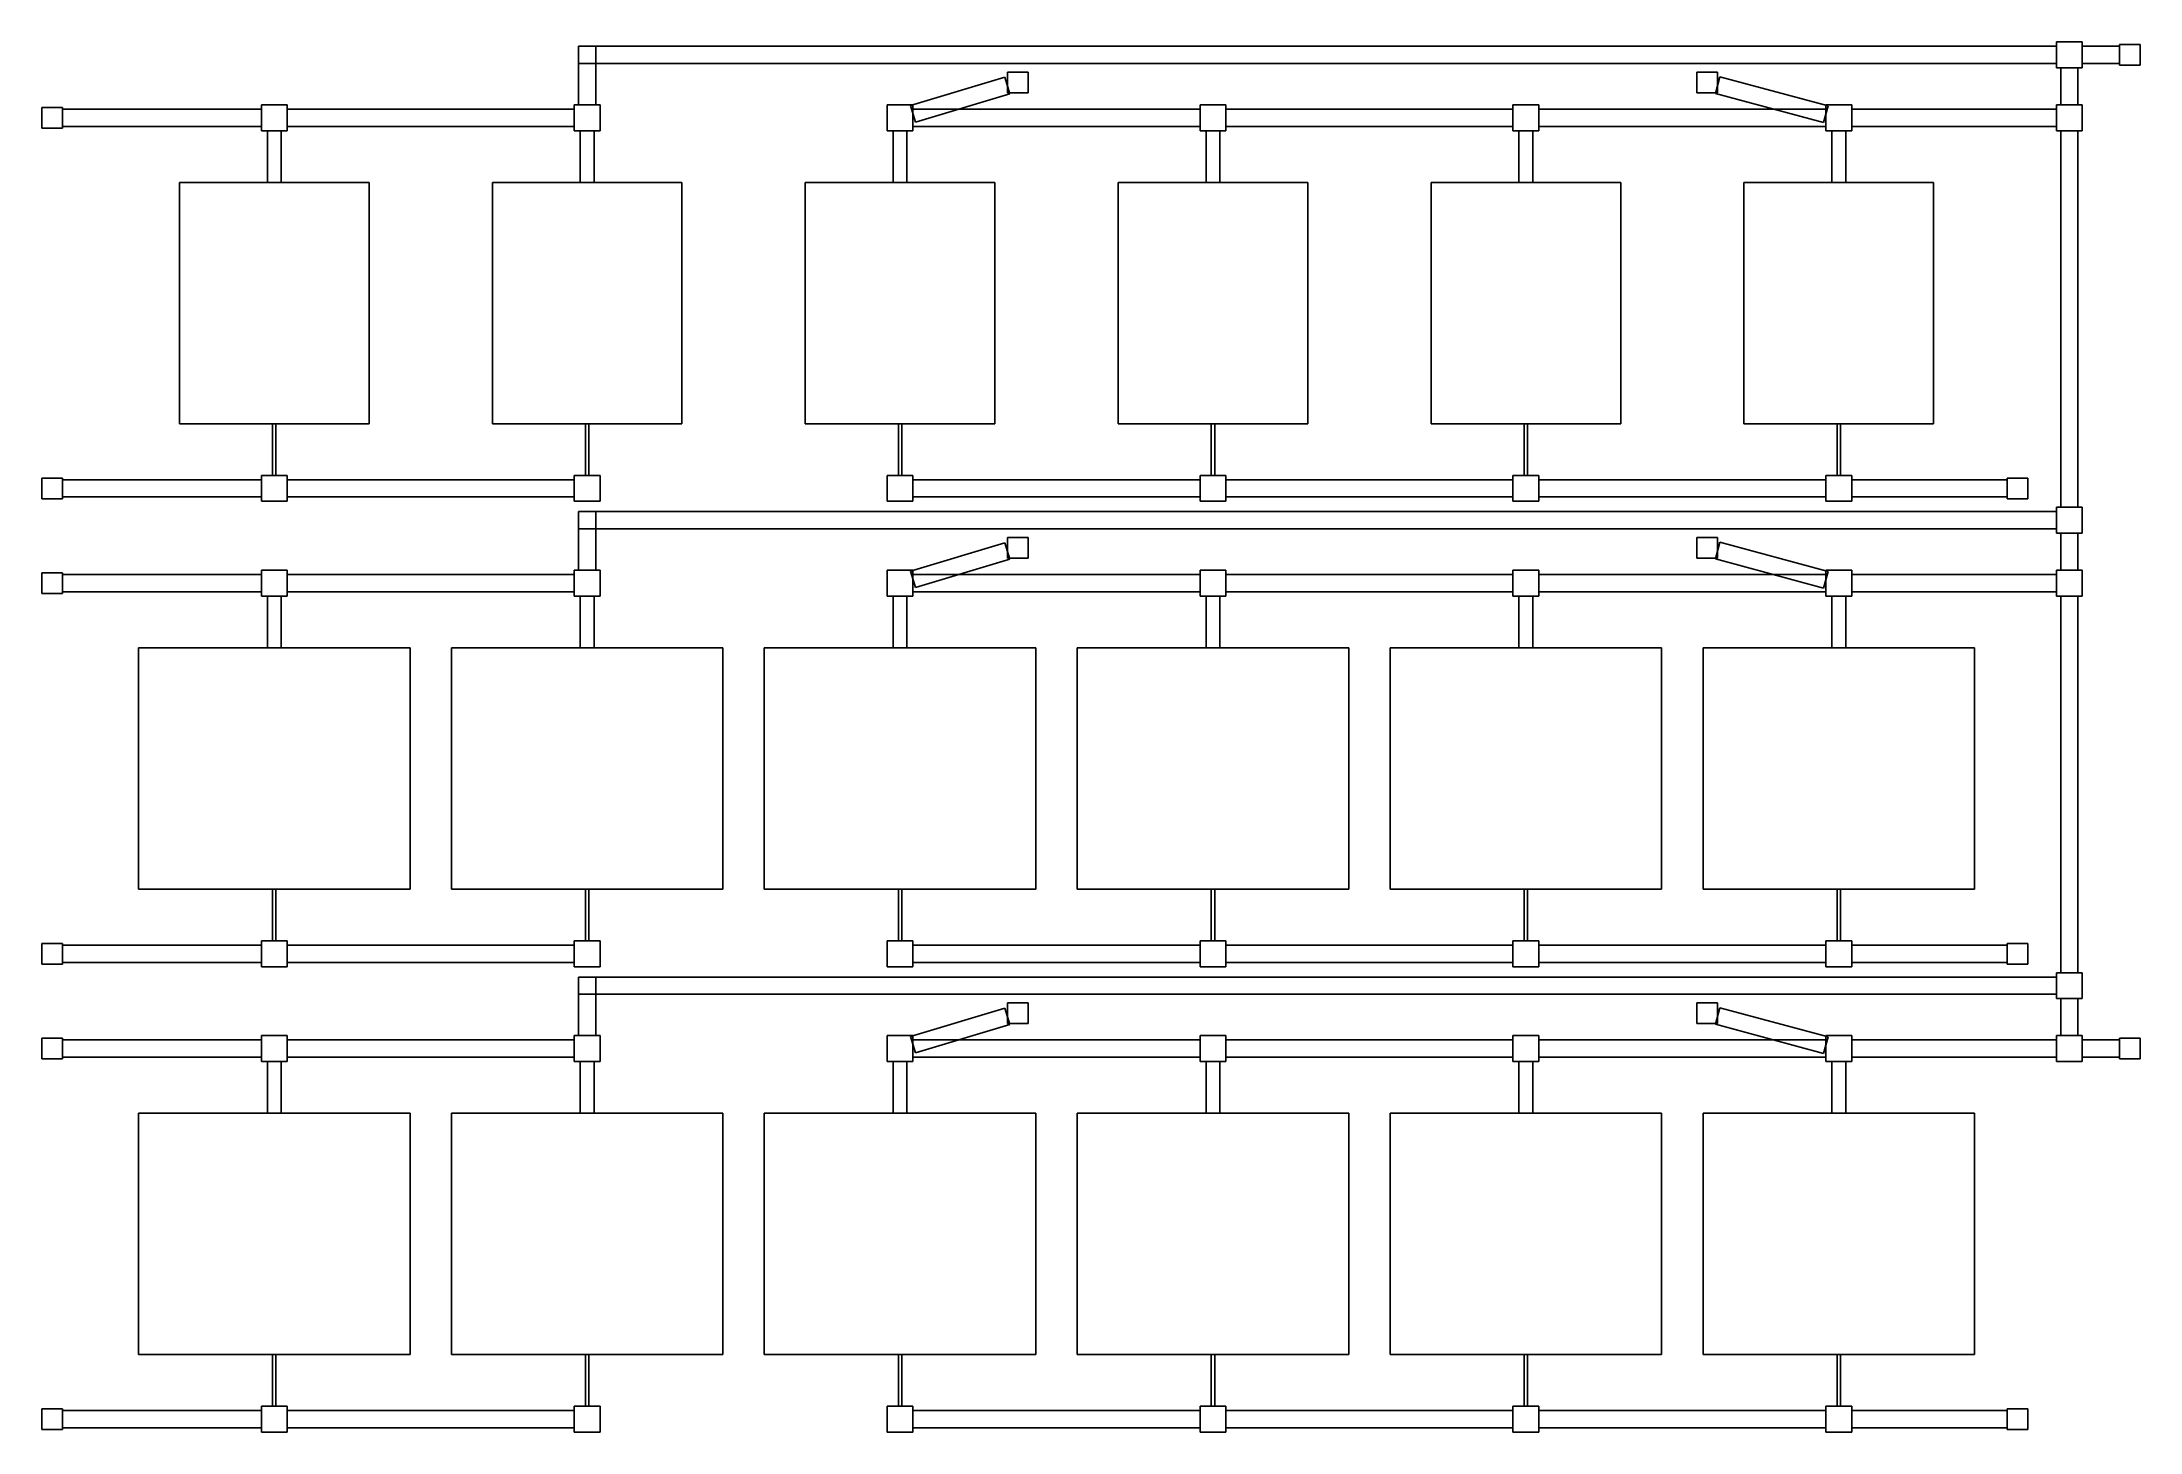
# Model space of a CAD drawing. Header units: millimetres. Extents: x 3 to 125, y 3 to 84.
import ezdxf

# ---------------------------------------------------------------- set-up
doc = ezdxf.new("R2010")
doc.units = ezdxf.units.MM
for name, color, linetype in [('CHAMBERS', 5, 'CONTINUOUS'), ('CHANNELS', 3, 'CONTINUOUS'), ('PADS', 4, 'CONTINUOUS')]:
    doc.layers.add(name, color=color, linetype=linetype)

msp = doc.modelspace()

# ---------------------------------------------------------------- linework, layer by layer
at = {"layer": 'CHAMBERS'}
for p, q in [((35.525, 83.4), (34.525, 83.4)), ((34.525, 83.4), (34.525, 82.4)), ((35.525, 82.4), (35.525, 83.4)), ((121.75, 83.65), (120.25, 83.65)), ((120.25, 83.65), (120.25, 82.15)), ((121.75, 82.15), (121.75, 83.65)), ((34.525, 82.4), (35.525, 82.4)), ((120.25, 82.15), (121.75, 82.15)), ((17.625, 80), (16.125, 80)), ((16.125, 80), (16.125, 78.5)), ((17.625, 78.5), (17.625, 80)), ((35.775, 80), (34.275, 80)), ((34.275, 80), (34.275, 78.5)), ((35.775, 78.5), (35.775, 80)), ((53.925, 80), (52.425, 80)), ((52.425, 80), (52.425, 78.5)), ((53.925, 78.5), (53.925, 80)), ((72.075, 80), (70.575, 80)), ((70.575, 80), (70.575, 78.5)), ((72.075, 78.5), (72.075, 80)), ((90.225, 80), (88.725, 80)), ((88.725, 80), (88.725, 78.5)), ((90.225, 78.5), (90.225, 80)), ((108.375, 80), (106.875, 80)), ((106.875, 80), (106.875, 78.5)), ((108.375, 78.5), (108.375, 80)), ((121.75, 80), (120.25, 80)), ((120.25, 80), (120.25, 78.5)), ((121.75, 78.5), (121.75, 80)), ((16.125, 78.5), (17.625, 78.5)), ((34.275, 78.5), (35.775, 78.5)), ((52.425, 78.5), (53.925, 78.5)), ((70.575, 78.5), (72.075, 78.5)), ((88.725, 78.5), (90.225, 78.5)), ((106.875, 78.5), (108.375, 78.5)), ((120.25, 78.5), (121.75, 78.5)), ((22.375, 75.5), (11.375, 75.5)), ((11.375, 75.5), (11.375, 61.5)), ((22.375, 61.5), (22.375, 75.5)), ((40.525, 75.5), (29.525, 75.5)), ((29.525, 75.5), (29.525, 61.5)), ((40.525, 61.5), (40.525, 75.5)), ((58.675, 75.5), (47.675, 75.5)), ((47.675, 75.5), (47.675, 61.5)), ((58.675, 61.5), (58.675, 75.5)), ((76.825, 75.5), (65.825, 75.5)), ((65.825, 75.5), (65.825, 61.5)), ((76.825, 61.5), (76.825, 75.5)), ((94.975, 75.5), (83.975, 75.5)), ((83.975, 75.5), (83.975, 61.5)), ((94.975, 61.5), (94.975, 75.5)), ((113.125, 75.5), (102.125, 75.5)), ((102.125, 75.5), (102.125, 61.5)), ((113.125, 61.5), (113.125, 75.5)), ((11.375, 61.5), (22.375, 61.5)), ((29.525, 61.5), (40.525, 61.5)), ((47.675, 61.5), (58.675, 61.5)), ((65.825, 61.5), (76.825, 61.5)), ((83.975, 61.5), (94.975, 61.5)), ((102.125, 61.5), (113.125, 61.5)), ((17.625, 58.5), (16.125, 58.5)), ((16.125, 58.5), (16.125, 57)), ((17.625, 57), (17.625, 58.5)), ((35.775, 58.5), (34.275, 58.5)), ((34.275, 58.5), (34.275, 57)), ((35.775, 57), (35.775, 58.5)), ((53.925, 58.5), (52.425, 58.5)), ((52.425, 58.5), (52.425, 57)), ((53.925, 57), (53.925, 58.5)), ((72.075, 58.5), (70.575, 58.5)), ((70.575, 58.5), (70.575, 57)), ((72.075, 57), (72.075, 58.5)), ((90.225, 58.5), (88.725, 58.5)), ((88.725, 58.5), (88.725, 57)), ((90.225, 57), (90.225, 58.5)), ((108.375, 58.5), (106.875, 58.5)), ((106.875, 58.5), (106.875, 57)), ((108.375, 57), (108.375, 58.5)), ((16.125, 57), (17.625, 57)), ((34.275, 57), (35.775, 57)), ((35.525, 56.4), (34.525, 56.4)), ((34.525, 56.4), (34.525, 55.4)), ((35.525, 55.4), (35.525, 56.4)), ((52.425, 57), (53.925, 57)), ((70.575, 57), (72.075, 57)), ((88.725, 57), (90.225, 57)), ((106.875, 57), (108.375, 57)), ((121.75, 56.65), (120.25, 56.65)), ((120.25, 56.65), (120.25, 55.15)), ((121.75, 55.15), (121.75, 56.65)), ((34.525, 55.4), (35.525, 55.4)), ((120.25, 55.15), (121.75, 55.15)), ((17.625, 53), (16.125, 53)), ((16.125, 53), (16.125, 51.5)), ((17.625, 51.5), (17.625, 53)), ((35.775, 53), (34.275, 53)), ((34.275, 53), (34.275, 51.5)), ((35.775, 51.5), (35.775, 53)), ((53.925, 53), (52.425, 53)), ((52.425, 53), (52.425, 51.5)), ((53.925, 51.5), (53.925, 53)), ((72.075, 53), (70.575, 53)), ((70.575, 53), (70.575, 51.5)), ((72.075, 51.5), (72.075, 53)), ((90.225, 53), (88.725, 53)), ((88.725, 53), (88.725, 51.5)), ((90.225, 51.5), (90.225, 53)), ((108.375, 53), (106.875, 53)), ((106.875, 53), (106.875, 51.5)), ((108.375, 51.5), (108.375, 53)), ((121.75, 53), (120.25, 53)), ((120.25, 53), (120.25, 51.5)), ((121.75, 51.5), (121.75, 53)), ((16.125, 51.5), (17.625, 51.5)), ((34.275, 51.5), (35.775, 51.5)), ((52.425, 51.5), (53.925, 51.5)), ((70.575, 51.5), (72.075, 51.5)), ((88.725, 51.5), (90.225, 51.5)), ((106.875, 51.5), (108.375, 51.5)), ((120.25, 51.5), (121.75, 51.5)), ((24.75, 48.5), (9, 48.5)), ((9, 48.5), (9, 34.5)), ((24.75, 34.5), (24.75, 48.5)), ((42.9, 48.5), (27.15, 48.5)), ((27.15, 48.5), (27.15, 34.5)), ((42.9, 34.5), (42.9, 48.5)), ((61.05, 48.5), (45.3, 48.5)), ((45.3, 48.5), (45.3, 34.5)), ((61.05, 34.5), (61.05, 48.5)), ((79.2, 48.5), (63.45, 48.5)), ((63.45, 48.5), (63.45, 34.5)), ((79.2, 34.5), (79.2, 48.5)), ((97.35, 48.5), (81.6, 48.5)), ((81.6, 48.5), (81.6, 34.5)), ((97.35, 34.5), (97.35, 48.5)), ((115.5, 48.5), (99.75, 48.5)), ((99.75, 48.5), (99.75, 34.5)), ((115.5, 34.5), (115.5, 48.5)), ((9, 34.5), (24.75, 34.5)), ((27.15, 34.5), (42.9, 34.5)), ((45.3, 34.5), (61.05, 34.5)), ((63.45, 34.5), (79.2, 34.5)), ((81.6, 34.5), (97.35, 34.5)), ((99.75, 34.5), (115.5, 34.5)), ((17.625, 31.5), (16.125, 31.5)), ((16.125, 31.5), (16.125, 30)), ((17.625, 30), (17.625, 31.5)), ((35.775, 31.5), (34.275, 31.5)), ((34.275, 31.5), (34.275, 30)), ((35.775, 30), (35.775, 31.5)), ((53.925, 31.5), (52.425, 31.5)), ((52.425, 31.5), (52.425, 30)), ((53.925, 30), (53.925, 31.5)), ((72.075, 31.5), (70.575, 31.5)), ((70.575, 31.5), (70.575, 30)), ((72.075, 30), (72.075, 31.5)), ((90.225, 31.5), (88.725, 31.5)), ((88.725, 31.5), (88.725, 30)), ((90.225, 30), (90.225, 31.5)), ((108.375, 31.5), (106.875, 31.5)), ((106.875, 31.5), (106.875, 30)), ((108.375, 30), (108.375, 31.5)), ((16.125, 30), (17.625, 30)), ((34.275, 30), (35.775, 30)), ((35.525, 29.4), (34.525, 29.4)), ((34.525, 29.4), (34.525, 28.4)), ((35.525, 28.4), (35.525, 29.4)), ((52.425, 30), (53.925, 30)), ((70.575, 30), (72.075, 30)), ((88.725, 30), (90.225, 30)), ((106.875, 30), (108.375, 30)), ((121.75, 29.65), (120.25, 29.65)), ((120.25, 29.65), (120.25, 28.15)), ((121.75, 28.15), (121.75, 29.65)), ((34.525, 28.4), (35.525, 28.4)), ((120.25, 28.15), (121.75, 28.15)), ((17.625, 26), (16.125, 26)), ((16.125, 26), (16.125, 24.5)), ((17.625, 24.5), (17.625, 26)), ((35.775, 26), (34.275, 26)), ((34.275, 26), (34.275, 24.5)), ((35.775, 24.5), (35.775, 26)), ((53.925, 26), (52.425, 26)), ((52.425, 26), (52.425, 24.5)), ((53.925, 24.5), (53.925, 26)), ((72.075, 26), (70.575, 26)), ((70.575, 26), (70.575, 24.5)), ((72.075, 24.5), (72.075, 26)), ((90.225, 26), (88.725, 26)), ((88.725, 26), (88.725, 24.5)), ((90.225, 24.5), (90.225, 26)), ((108.375, 26), (106.875, 26)), ((106.875, 26), (106.875, 24.5)), ((108.375, 24.5), (108.375, 26)), ((121.75, 26), (120.25, 26)), ((120.25, 26), (120.25, 24.5)), ((121.75, 24.5), (121.75, 26)), ((16.125, 24.5), (17.625, 24.5)), ((34.275, 24.5), (35.775, 24.5)), ((52.425, 24.5), (53.925, 24.5)), ((70.575, 24.5), (72.075, 24.5)), ((88.725, 24.5), (90.225, 24.5)), ((106.875, 24.5), (108.375, 24.5)), ((120.25, 24.5), (121.75, 24.5)), ((24.75, 21.5), (9, 21.5)), ((9, 21.5), (9, 7.5)), ((24.75, 7.5), (24.75, 21.5)), ((42.9, 21.5), (27.15, 21.5)), ((27.15, 21.5), (27.15, 7.5)), ((42.9, 7.5), (42.9, 21.5)), ((61.05, 21.5), (45.3, 21.5)), ((45.3, 21.5), (45.3, 7.5)), ((61.05, 7.5), (61.05, 21.5)), ((79.2, 21.5), (63.45, 21.5)), ((63.45, 21.5), (63.45, 7.5)), ((79.2, 7.5), (79.2, 21.5)), ((97.35, 21.5), (81.6, 21.5)), ((81.6, 21.5), (81.6, 7.5)), ((97.35, 7.5), (97.35, 21.5)), ((115.5, 21.5), (99.75, 21.5)), ((99.75, 21.5), (99.75, 7.5)), ((115.5, 7.5), (115.5, 21.5)), ((9, 7.5), (24.75, 7.5)), ((27.15, 7.5), (42.9, 7.5)), ((45.3, 7.5), (61.05, 7.5)), ((63.45, 7.5), (79.2, 7.5)), ((81.6, 7.5), (97.35, 7.5)), ((99.75, 7.5), (115.5, 7.5)), ((17.625, 4.5), (16.125, 4.5)), ((16.125, 4.5), (16.125, 3)), ((17.625, 3), (17.625, 4.5)), ((35.775, 4.5), (34.275, 4.5)), ((34.275, 4.5), (34.275, 3)), ((35.775, 3), (35.775, 4.5)), ((53.925, 4.5), (52.425, 4.5)), ((52.425, 4.5), (52.425, 3)), ((53.925, 3), (53.925, 4.5)), ((72.075, 4.5), (70.575, 4.5)), ((70.575, 4.5), (70.575, 3)), ((72.075, 3), (72.075, 4.5)), ((90.225, 4.5), (88.725, 4.5)), ((88.725, 4.5), (88.725, 3)), ((90.225, 3), (90.225, 4.5)), ((108.375, 4.5), (106.875, 4.5)), ((106.875, 4.5), (106.875, 3)), ((108.375, 3), (108.375, 4.5)), ((16.125, 3), (17.625, 3)), ((34.275, 3), (35.775, 3)), ((52.425, 3), (53.925, 3)), ((70.575, 3), (72.075, 3)), ((88.725, 3), (90.225, 3)), ((106.875, 3), (108.375, 3))]:
    msp.add_line(p, q, dxfattribs=at)
at = {"layer": 'CHANNELS'}
for p, q in [((35.525, 83.4), (120.25, 83.4)), ((35.525, 82.4), (35.525, 83.4)), ((120.25, 83.4), (120.25, 82.4)), ((121.75, 82.4), (121.75, 83.4)), ((121.75, 83.4), (123.9, 83.4)), ((123.9, 83.4), (123.9, 82.4)), ((34.525, 80), (34.525, 82.4)), ((34.525, 82.4), (35.525, 82.4)), ((35.525, 82.4), (35.525, 80)), ((120.25, 82.4), (35.525, 82.4)), ((53.7812, 79.9541), (59.2562, 81.5986)), ((59.2562, 81.5986), (59.5438, 80.6409)), ((100.4702, 80.6558), (100.7298, 81.6215)), ((100.7298, 81.6215), (107.0048, 79.9345)), ((120.5, 80), (120.5, 82.15)), ((120.5, 82.15), (121.5, 82.15)), ((121.5, 82.15), (121.5, 80)), ((123.9, 82.4), (121.75, 82.4)), ((59.5438, 80.6409), (54.0688, 78.9964)), ((106.7452, 78.9688), (100.4702, 80.6558)), ((4.6, 78.75), (4.6, 79.75)), ((4.6, 79.75), (16.125, 79.75)), ((16.125, 79.75), (16.125, 78.75)), ((17.625, 79.75), (34.275, 79.75)), ((17.625, 78.75), (17.625, 79.75)), ((34.275, 79.75), (34.275, 78.75)), ((35.525, 80), (34.525, 80)), ((54.0688, 78.9964), (53.7812, 79.9541)), ((53.925, 79.75), (70.575, 79.75)), ((53.925, 78.75), (53.925, 79.75)), ((70.575, 79.75), (70.575, 78.75)), ((72.075, 79.75), (88.725, 79.75)), ((72.075, 78.75), (72.075, 79.75)), ((88.725, 79.75), (88.725, 78.75)), ((90.225, 79.75), (106.875, 79.75)), ((90.225, 78.75), (90.225, 79.75)), ((107.0048, 79.9345), (106.7452, 78.9688)), ((106.875, 79.75), (106.875, 78.75)), ((108.375, 79.75), (120.25, 79.75)), ((108.375, 78.75), (108.375, 79.75)), ((120.25, 79.75), (120.25, 78.75)), ((121.5, 80), (120.5, 80)), ((16.125, 78.75), (4.6, 78.75)), ((16.475, 75.5), (16.475, 78.5)), ((16.475, 78.5), (17.275, 78.5)), ((17.275, 78.5), (17.275, 75.5)), ((34.275, 78.75), (17.625, 78.75)), ((34.625, 75.5), (34.625, 78.5)), ((34.625, 78.5), (35.425, 78.5)), ((35.425, 78.5), (35.425, 75.5)), ((52.775, 75.5), (52.775, 78.5)), ((52.775, 78.5), (53.575, 78.5)), ((53.575, 78.5), (53.575, 75.5)), ((70.575, 78.75), (53.925, 78.75)), ((70.925, 75.5), (70.925, 78.5)), ((70.925, 78.5), (71.725, 78.5)), ((71.725, 78.5), (71.725, 75.5)), ((88.725, 78.75), (72.075, 78.75)), ((89.075, 75.5), (89.075, 78.5)), ((89.075, 78.5), (89.875, 78.5)), ((89.875, 78.5), (89.875, 75.5)), ((106.875, 78.75), (90.225, 78.75)), ((107.225, 75.5), (107.225, 78.5)), ((107.225, 78.5), (108.025, 78.5)), ((108.025, 78.5), (108.025, 75.5)), ((120.25, 78.75), (108.375, 78.75)), ((120.5, 56.65), (120.5, 78.5)), ((120.5, 78.5), (121.5, 78.5)), ((121.5, 78.5), (121.5, 56.65)), ((17.275, 75.5), (16.475, 75.5)), ((35.425, 75.5), (34.625, 75.5)), ((53.575, 75.5), (52.775, 75.5)), ((71.725, 75.5), (70.925, 75.5)), ((89.875, 75.5), (89.075, 75.5)), ((108.025, 75.5), (107.225, 75.5)), ((16.775, 58.5), (16.775, 61.5)), ((16.775, 61.5), (16.975, 61.5)), ((16.975, 61.5), (16.975, 58.5)), ((34.925, 58.5), (34.925, 61.5)), ((34.925, 61.5), (35.125, 61.5)), ((35.125, 61.5), (35.125, 58.5)), ((53.075, 58.5), (53.075, 61.5)), ((53.075, 61.5), (53.275, 61.5)), ((53.275, 61.5), (53.275, 58.5)), ((71.225, 58.5), (71.225, 61.5)), ((71.225, 61.5), (71.425, 61.5)), ((71.425, 61.5), (71.425, 58.5)), ((89.375, 58.5), (89.375, 61.5)), ((89.375, 61.5), (89.575, 61.5)), ((89.575, 61.5), (89.575, 58.5)), ((107.525, 58.5), (107.525, 61.5)), ((107.525, 61.5), (107.725, 61.5)), ((107.725, 61.5), (107.725, 58.5)), ((16.975, 58.5), (16.775, 58.5)), ((35.125, 58.5), (34.925, 58.5)), ((53.275, 58.5), (53.075, 58.5)), ((71.425, 58.5), (71.225, 58.5)), ((89.575, 58.5), (89.375, 58.5)), ((107.725, 58.5), (107.525, 58.5)), ((4.6, 58.25), (16.125, 58.25)), ((4.6, 57.25), (4.6, 58.25)), ((16.125, 57.25), (4.6, 57.25)), ((16.125, 58.25), (16.125, 57.25)), ((17.625, 58.25), (34.275, 58.25)), ((17.625, 57.25), (17.625, 58.25)), ((34.275, 57.25), (17.625, 57.25)), ((34.275, 58.25), (34.275, 57.25)), ((53.925, 58.25), (70.575, 58.25)), ((53.925, 57.25), (53.925, 58.25)), ((70.575, 57.25), (53.925, 57.25)), ((70.575, 58.25), (70.575, 57.25)), ((72.075, 58.25), (88.725, 58.25)), ((72.075, 57.25), (72.075, 58.25)), ((88.725, 57.25), (72.075, 57.25)), ((88.725, 58.25), (88.725, 57.25)), ((90.225, 58.25), (106.875, 58.25)), ((90.225, 57.25), (90.225, 58.25)), ((106.875, 57.25), (90.225, 57.25)), ((106.875, 58.25), (106.875, 57.25)), ((108.375, 57.25), (108.375, 58.25)), ((108.375, 58.25), (117.4, 58.25)), ((117.4, 57.25), (108.375, 57.25)), ((117.4, 58.25), (117.4, 57.25)), ((35.525, 56.4), (120.25, 56.4)), ((35.525, 55.4), (35.525, 56.4)), ((120.25, 56.4), (120.25, 55.4)), ((121.5, 56.65), (120.5, 56.65)), ((34.525, 53), (34.525, 55.4)), ((34.525, 55.4), (35.525, 55.4)), ((35.525, 55.4), (35.525, 53)), ((120.25, 55.4), (35.525, 55.4)), ((120.5, 53), (120.5, 55.15)), ((120.5, 55.15), (121.5, 55.15)), ((121.5, 55.15), (121.5, 53)), ((53.7812, 52.9541), (59.2562, 54.5986)), ((59.5438, 53.6409), (54.0688, 51.9964)), ((59.2562, 54.5986), (59.5438, 53.6409)), ((100.4702, 53.6558), (100.7298, 54.6215)), ((106.7452, 51.9688), (100.4702, 53.6558)), ((100.7298, 54.6215), (107.0048, 52.9345)), ((4.6, 51.75), (4.6, 52.75)), ((4.6, 52.75), (16.125, 52.75)), ((16.125, 52.75), (16.125, 51.75)), ((17.625, 52.75), (34.275, 52.75)), ((17.625, 51.75), (17.625, 52.75)), ((34.275, 52.75), (34.275, 51.75)), ((35.525, 53), (34.525, 53)), ((54.0688, 51.9964), (53.7812, 52.9541)), ((53.925, 52.75), (70.575, 52.75)), ((53.925, 51.75), (53.925, 52.75)), ((70.575, 52.75), (70.575, 51.75)), ((72.075, 52.75), (88.725, 52.75)), ((72.075, 51.75), (72.075, 52.75)), ((88.725, 52.75), (88.725, 51.75)), ((90.225, 52.75), (106.875, 52.75)), ((90.225, 51.75), (90.225, 52.75)), ((107.0048, 52.9345), (106.7452, 51.9688)), ((106.875, 52.75), (106.875, 51.75)), ((108.375, 52.75), (120.25, 52.75)), ((108.375, 51.75), (108.375, 52.75)), ((120.25, 52.75), (120.25, 51.75)), ((121.5, 53), (120.5, 53)), ((16.125, 51.75), (4.6, 51.75)), ((16.475, 48.5), (16.475, 51.5)), ((16.475, 51.5), (17.275, 51.5)), ((17.275, 51.5), (17.275, 48.5)), ((34.275, 51.75), (17.625, 51.75)), ((34.625, 48.5), (34.625, 51.5)), ((34.625, 51.5), (35.425, 51.5)), ((35.425, 51.5), (35.425, 48.5)), ((52.775, 48.5), (52.775, 51.5)), ((52.775, 51.5), (53.575, 51.5)), ((53.575, 51.5), (53.575, 48.5)), ((70.575, 51.75), (53.925, 51.75)), ((70.925, 48.5), (70.925, 51.5)), ((70.925, 51.5), (71.725, 51.5)), ((71.725, 51.5), (71.725, 48.5)), ((88.725, 51.75), (72.075, 51.75)), ((89.075, 48.5), (89.075, 51.5)), ((89.075, 51.5), (89.875, 51.5)), ((89.875, 51.5), (89.875, 48.5)), ((106.875, 51.75), (90.225, 51.75)), ((107.225, 48.5), (107.225, 51.5)), ((107.225, 51.5), (108.025, 51.5)), ((108.025, 51.5), (108.025, 48.5)), ((120.25, 51.75), (108.375, 51.75)), ((120.5, 29.65), (120.5, 51.5)), ((120.5, 51.5), (121.5, 51.5)), ((121.5, 51.5), (121.5, 29.65)), ((17.275, 48.5), (16.475, 48.5)), ((35.425, 48.5), (34.625, 48.5)), ((53.575, 48.5), (52.775, 48.5)), ((71.725, 48.5), (70.925, 48.5)), ((89.875, 48.5), (89.075, 48.5)), ((108.025, 48.5), (107.225, 48.5)), ((16.775, 31.5), (16.775, 34.5)), ((16.775, 34.5), (16.975, 34.5)), ((16.975, 34.5), (16.975, 31.5)), ((34.925, 31.5), (34.925, 34.5)), ((34.925, 34.5), (35.125, 34.5)), ((35.125, 34.5), (35.125, 31.5)), ((53.075, 31.5), (53.075, 34.5)), ((53.075, 34.5), (53.275, 34.5)), ((53.275, 34.5), (53.275, 31.5)), ((71.225, 31.5), (71.225, 34.5)), ((71.225, 34.5), (71.425, 34.5)), ((71.425, 34.5), (71.425, 31.5)), ((89.375, 31.5), (89.375, 34.5)), ((89.375, 34.5), (89.575, 34.5)), ((89.575, 34.5), (89.575, 31.5)), ((107.525, 31.5), (107.525, 34.5)), ((107.525, 34.5), (107.725, 34.5)), ((107.725, 34.5), (107.725, 31.5)), ((4.6, 31.25), (16.125, 31.25)), ((4.6, 30.25), (4.6, 31.25)), ((16.125, 31.25), (16.125, 30.25)), ((16.975, 31.5), (16.775, 31.5)), ((17.625, 31.25), (34.275, 31.25)), ((17.625, 30.25), (17.625, 31.25)), ((34.275, 31.25), (34.275, 30.25)), ((35.125, 31.5), (34.925, 31.5)), ((53.275, 31.5), (53.075, 31.5)), ((53.925, 31.25), (70.575, 31.25)), ((53.925, 30.25), (53.925, 31.25)), ((70.575, 31.25), (70.575, 30.25)), ((71.425, 31.5), (71.225, 31.5)), ((72.075, 31.25), (88.725, 31.25)), ((72.075, 30.25), (72.075, 31.25)), ((88.725, 31.25), (88.725, 30.25)), ((89.575, 31.5), (89.375, 31.5)), ((90.225, 31.25), (106.875, 31.25)), ((90.225, 30.25), (90.225, 31.25)), ((106.875, 31.25), (106.875, 30.25)), ((107.725, 31.5), (107.525, 31.5)), ((108.375, 30.25), (108.375, 31.25)), ((108.375, 31.25), (117.4, 31.25)), ((117.4, 31.25), (117.4, 30.25)), ((16.125, 30.25), (4.6, 30.25)), ((34.275, 30.25), (17.625, 30.25)), ((35.525, 29.4), (120.25, 29.4)), ((35.525, 28.4), (35.525, 29.4)), ((70.575, 30.25), (53.925, 30.25)), ((88.725, 30.25), (72.075, 30.25)), ((106.875, 30.25), (90.225, 30.25)), ((117.4, 30.25), (108.375, 30.25)), ((120.25, 29.4), (120.25, 28.4)), ((121.5, 29.65), (120.5, 29.65)), ((34.525, 26), (34.525, 28.4)), ((34.525, 28.4), (35.525, 28.4)), ((35.525, 28.4), (35.525, 26)), ((120.25, 28.4), (35.525, 28.4)), ((120.5, 26), (120.5, 28.15)), ((120.5, 28.15), (121.5, 28.15)), ((121.5, 28.15), (121.5, 26)), ((53.7812, 25.9541), (59.2562, 27.5986)), ((59.2562, 27.5986), (59.5438, 26.6409)), ((100.4702, 26.6558), (100.7298, 27.6215)), ((100.7298, 27.6215), (107.0048, 25.9345)), ((4.6, 24.75), (4.6, 25.75)), ((4.6, 25.75), (16.125, 25.75)), ((16.125, 25.75), (16.125, 24.75)), ((17.625, 25.75), (34.275, 25.75)), ((17.625, 24.75), (17.625, 25.75)), ((34.275, 25.75), (34.275, 24.75)), ((35.525, 26), (34.525, 26)), ((54.0688, 24.9964), (53.7812, 25.9541)), ((53.925, 25.75), (70.575, 25.75)), ((53.925, 24.75), (53.925, 25.75)), ((59.5438, 26.6409), (54.0688, 24.9964)), ((70.575, 25.75), (70.575, 24.75)), ((72.075, 25.75), (88.725, 25.75)), ((72.075, 24.75), (72.075, 25.75)), ((88.725, 25.75), (88.725, 24.75)), ((90.225, 25.75), (106.875, 25.75)), ((90.225, 24.75), (90.225, 25.75)), ((106.7452, 24.9688), (100.4702, 26.6558)), ((107.0048, 25.9345), (106.7452, 24.9688)), ((106.875, 25.75), (106.875, 24.75)), ((108.375, 25.75), (120.25, 25.75)), ((108.375, 24.75), (108.375, 25.75)), ((120.25, 25.75), (120.25, 24.75)), ((121.5, 26), (120.5, 26)), ((121.75, 25.75), (123.9, 25.75)), ((121.75, 24.75), (121.75, 25.75)), ((123.9, 25.75), (123.9, 24.75)), ((16.125, 24.75), (4.6, 24.75)), ((16.475, 21.5), (16.475, 24.5)), ((16.475, 24.5), (17.275, 24.5)), ((17.275, 24.5), (17.275, 21.5)), ((34.275, 24.75), (17.625, 24.75)), ((34.625, 21.5), (34.625, 24.5)), ((34.625, 24.5), (35.425, 24.5)), ((35.425, 24.5), (35.425, 21.5)), ((52.775, 21.5), (52.775, 24.5)), ((52.775, 24.5), (53.575, 24.5)), ((53.575, 24.5), (53.575, 21.5)), ((70.575, 24.75), (53.925, 24.75)), ((70.925, 21.5), (70.925, 24.5)), ((70.925, 24.5), (71.725, 24.5)), ((71.725, 24.5), (71.725, 21.5)), ((88.725, 24.75), (72.075, 24.75)), ((89.075, 21.5), (89.075, 24.5)), ((89.075, 24.5), (89.875, 24.5)), ((89.875, 24.5), (89.875, 21.5)), ((106.875, 24.75), (90.225, 24.75)), ((107.225, 21.5), (107.225, 24.5)), ((107.225, 24.5), (108.025, 24.5)), ((108.025, 24.5), (108.025, 21.5)), ((120.25, 24.75), (108.375, 24.75)), ((123.9, 24.75), (121.75, 24.75)), ((17.275, 21.5), (16.475, 21.5)), ((35.425, 21.5), (34.625, 21.5)), ((53.575, 21.5), (52.775, 21.5)), ((71.725, 21.5), (70.925, 21.5)), ((89.875, 21.5), (89.075, 21.5)), ((108.025, 21.5), (107.225, 21.5)), ((16.775, 4.5), (16.775, 7.5)), ((16.775, 7.5), (16.975, 7.5)), ((16.975, 7.5), (16.975, 4.5)), ((34.925, 4.5), (34.925, 7.5)), ((34.925, 7.5), (35.125, 7.5)), ((35.125, 7.5), (35.125, 4.5)), ((53.075, 4.5), (53.075, 7.5)), ((53.075, 7.5), (53.275, 7.5)), ((53.275, 7.5), (53.275, 4.5)), ((71.225, 4.5), (71.225, 7.5)), ((71.225, 7.5), (71.425, 7.5)), ((71.425, 7.5), (71.425, 4.5)), ((89.375, 4.5), (89.375, 7.5)), ((89.375, 7.5), (89.575, 7.5)), ((89.575, 7.5), (89.575, 4.5)), ((107.525, 4.5), (107.525, 7.5)), ((107.525, 7.5), (107.725, 7.5)), ((107.725, 7.5), (107.725, 4.5)), ((4.6, 4.25), (16.125, 4.25)), ((4.6, 3.25), (4.6, 4.25)), ((16.125, 4.25), (16.125, 3.25)), ((16.975, 4.5), (16.775, 4.5)), ((17.625, 4.25), (34.275, 4.25)), ((17.625, 3.25), (17.625, 4.25)), ((34.275, 4.25), (34.275, 3.25)), ((35.125, 4.5), (34.925, 4.5)), ((53.275, 4.5), (53.075, 4.5)), ((53.925, 4.25), (70.575, 4.25)), ((53.925, 3.25), (53.925, 4.25)), ((70.575, 4.25), (70.575, 3.25)), ((71.425, 4.5), (71.225, 4.5)), ((72.075, 4.25), (88.725, 4.25)), ((72.075, 3.25), (72.075, 4.25)), ((88.725, 4.25), (88.725, 3.25)), ((89.575, 4.5), (89.375, 4.5)), ((90.225, 4.25), (106.875, 4.25)), ((90.225, 3.25), (90.225, 4.25)), ((106.875, 4.25), (106.875, 3.25)), ((107.725, 4.5), (107.525, 4.5)), ((108.375, 3.25), (108.375, 4.25)), ((108.375, 4.25), (117.4, 4.25)), ((117.4, 4.25), (117.4, 3.25)), ((16.125, 3.25), (4.6, 3.25)), ((34.275, 3.25), (17.625, 3.25)), ((70.575, 3.25), (53.925, 3.25)), ((88.725, 3.25), (72.075, 3.25)), ((106.875, 3.25), (90.225, 3.25)), ((117.4, 3.25), (108.375, 3.25))]:
    msp.add_line(p, q, dxfattribs=at)
at = {"layer": 'PADS'}
for p, q in [((125.1, 83.5), (123.9, 83.5)), ((123.9, 83.5), (123.9, 82.3)), ((125.1, 82.3), (125.1, 83.5)), ((60.6, 81.9), (59.4, 81.9)), ((59.4, 81.9), (59.4, 80.7)), ((60.6, 80.7), (60.6, 81.9)), ((100.6, 81.9), (99.4, 81.9)), ((99.4, 81.9), (99.4, 80.7)), ((100.6, 80.7), (100.6, 81.9)), ((123.9, 82.3), (125.1, 82.3)), ((59.4, 80.7), (60.6, 80.7)), ((99.4, 80.7), (100.6, 80.7)), ((4.6, 79.85), (3.4, 79.85)), ((3.4, 79.85), (3.4, 78.65)), ((4.6, 78.65), (4.6, 79.85)), ((3.4, 78.65), (4.6, 78.65)), ((4.6, 58.35), (3.4, 58.35)), ((3.4, 58.35), (3.4, 57.15)), ((4.6, 57.15), (4.6, 58.35)), ((118.6, 58.35), (117.4, 58.35)), ((117.4, 58.35), (117.4, 57.15)), ((118.6, 57.15), (118.6, 58.35)), ((3.4, 57.15), (4.6, 57.15)), ((117.4, 57.15), (118.6, 57.15)), ((60.6, 54.9), (59.4, 54.9)), ((59.4, 54.9), (59.4, 53.7)), ((60.6, 53.7), (60.6, 54.9)), ((100.6, 54.9), (99.4, 54.9)), ((99.4, 54.9), (99.4, 53.7)), ((100.6, 53.7), (100.6, 54.9)), ((59.4, 53.7), (60.6, 53.7)), ((99.4, 53.7), (100.6, 53.7)), ((4.6, 52.85), (3.4, 52.85)), ((3.4, 52.85), (3.4, 51.65)), ((4.6, 51.65), (4.6, 52.85)), ((3.4, 51.65), (4.6, 51.65)), ((4.6, 31.35), (3.4, 31.35)), ((3.4, 31.35), (3.4, 30.15)), ((4.6, 30.15), (4.6, 31.35)), ((118.6, 31.35), (117.4, 31.35)), ((117.4, 31.35), (117.4, 30.15)), ((118.6, 30.15), (118.6, 31.35)), ((3.4, 30.15), (4.6, 30.15)), ((117.4, 30.15), (118.6, 30.15)), ((60.6, 27.9), (59.4, 27.9)), ((59.4, 27.9), (59.4, 26.7)), ((60.6, 26.7), (60.6, 27.9)), ((100.6, 27.9), (99.4, 27.9)), ((99.4, 27.9), (99.4, 26.7)), ((100.6, 26.7), (100.6, 27.9)), ((4.6, 25.85), (3.4, 25.85)), ((3.4, 25.85), (3.4, 24.65)), ((4.6, 24.65), (4.6, 25.85)), ((59.4, 26.7), (60.6, 26.7)), ((99.4, 26.7), (100.6, 26.7)), ((125.1, 25.85), (123.9, 25.85)), ((123.9, 25.85), (123.9, 24.65)), ((125.1, 24.65), (125.1, 25.85)), ((3.4, 24.65), (4.6, 24.65)), ((123.9, 24.65), (125.1, 24.65)), ((4.6, 4.35), (3.4, 4.35)), ((3.4, 4.35), (3.4, 3.15)), ((4.6, 3.15), (4.6, 4.35)), ((118.6, 4.35), (117.4, 4.35)), ((117.4, 4.35), (117.4, 3.15)), ((118.6, 3.15), (118.6, 4.35)), ((3.4, 3.15), (4.6, 3.15)), ((117.4, 3.15), (118.6, 3.15))]:
    msp.add_line(p, q, dxfattribs=at)

doc.saveas('drawing.dxf')
